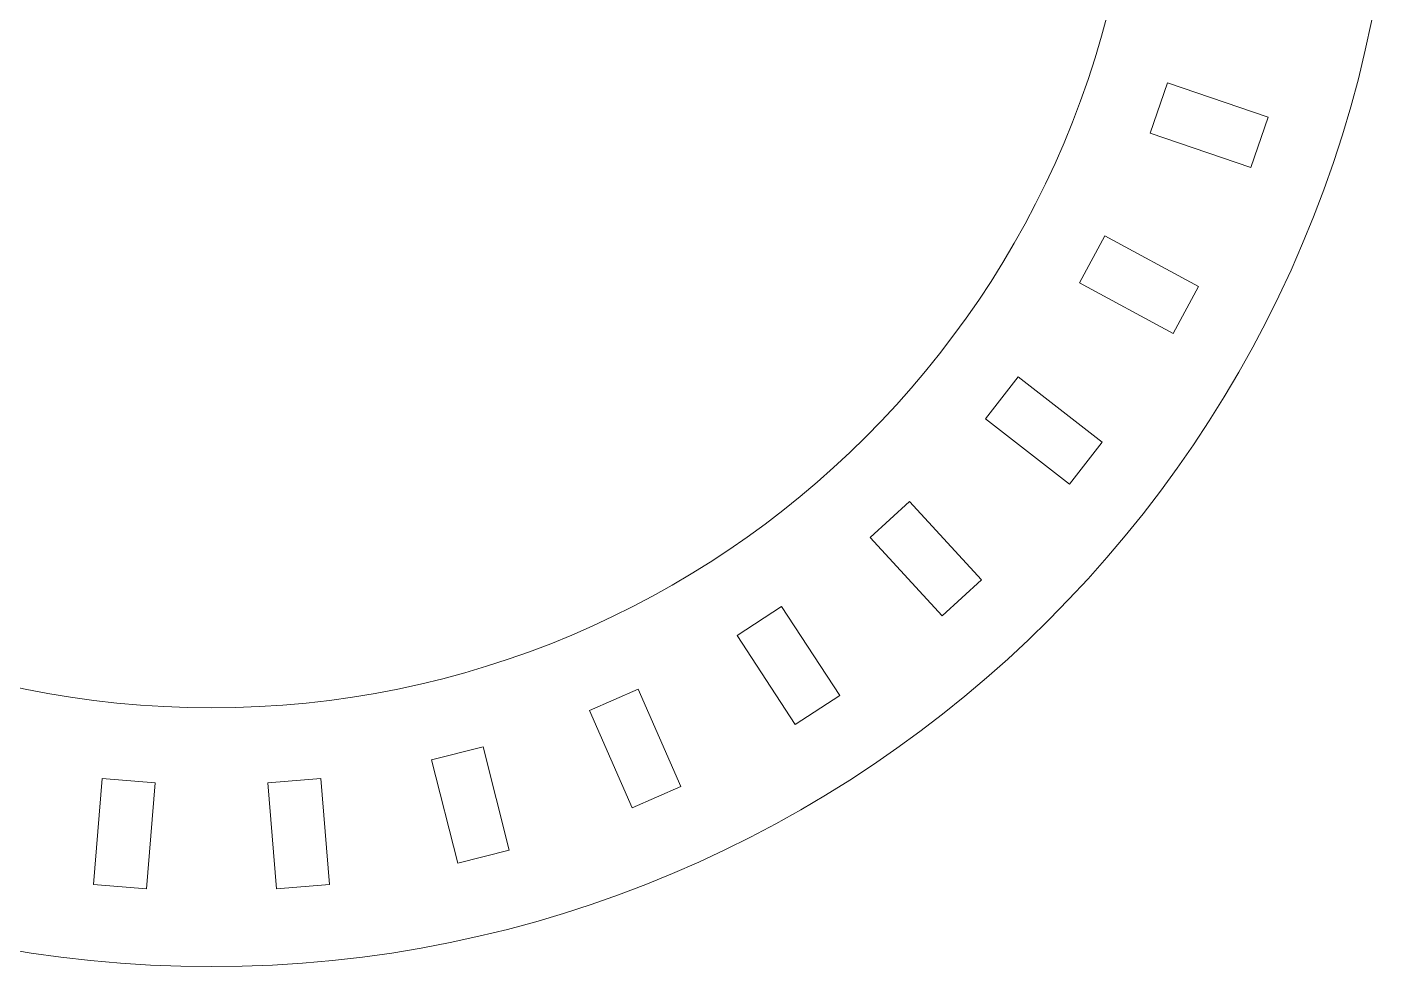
# Model space of a CAD drawing. Header units: millimetres. Extents: x -417 to 417, y -320 to 320.
# Drawn here: x 252.2 to 329.4, y -39.9 to 13.1 of the extents above; entities that cross this region are included whole.
import ezdxf

# ---------------------------------------------------------------- set-up
doc = ezdxf.new("R2010")
doc.units = ezdxf.units.MM
doc.header["$MEASUREMENT"] = 0
doc.layers.add('Camada 1', color=7, linetype='Continuous')

msp = doc.modelspace()

# ---------------------------------------------------------------- linework, layer by layer
at = {"layer": 'Camada 1', "lineweight": 20}
for points in [[(262.6064, 93.6452), (299.4866, 93.6453), (329.3841, 63.7482), (329.3843, 26.8676), (329.3843, 26.8676), (329.3843, -10.0125), (299.487, -39.9098), (262.6068, -39.9099), (262.6068, -39.9099), (225.7267, -39.9099), (195.8293, -10.0127), (195.8292, 26.8674), (195.8292, 26.8674), (195.8291, 63.7476), (225.7263, 93.645), (262.6064, 93.6452)], [(314.7855, 26.8679), (314.7853, 55.6854), (291.424, 79.0465), (262.6065, 79.0464), (262.6065, 79.0464), (233.7891, 79.0463), (210.4279, 55.685), (210.428, 26.8675), (210.428, 26.8675), (210.4281, -1.95), (233.7894, -25.3111), (262.6068, -25.3111), (262.6068, -25.3111), (291.4243, -25.311), (314.7855, -1.9498), (314.7855, 26.8679)], [(322.1867, 7.9998), (322.1867, 7.9998), (316.5118, 9.948), (316.5118, 9.948), (316.5118, 9.948), (316.5118, 9.948), (315.5377, 7.1105), (315.5377, 7.1105), (315.5377, 7.1105), (315.5377, 7.1105), (321.2126, 5.1623), (321.2126, 5.1623), (321.2126, 5.1623), (321.2126, 5.1623), (322.1867, 7.9998), (322.1867, 7.9998)], [(318.2685, -1.5494), (318.2685, -1.5494), (312.9917, 1.3063), (312.9917, 1.3063), (312.9917, 1.3063), (312.9917, 1.3063), (311.5639, -1.3322), (311.5639, -1.3322), (311.5639, -1.3322), (311.5639, -1.3322), (316.8407, -4.1878), (316.8407, -4.1878), (316.8407, -4.1878), (316.8407, -4.1878), (318.2685, -1.5494), (318.2685, -1.5494)], [(312.8321, -10.3235), (312.8321, -10.3235), (308.0972, -6.6382), (308.0972, -6.6382), (308.0972, -6.6382), (308.0972, -6.6382), (306.2546, -9.0056), (306.2546, -9.0056), (306.2546, -9.0056), (306.2546, -9.0056), (310.9894, -12.6909), (310.9894, -12.6909), (310.9894, -12.6909), (310.9894, -12.6909), (312.8321, -10.3235), (312.8321, -10.3235)], [(306.0256, -18.0831), (306.0256, -18.0831), (301.9619, -13.6687), (301.9619, -13.6687), (301.9619, -13.6687), (301.9619, -13.6687), (299.7547, -15.7006), (299.7547, -15.7006), (299.7547, -15.7006), (299.7547, -15.7006), (303.8184, -20.1149), (303.8184, -20.1149), (303.8184, -20.1149), (303.8184, -20.1149), (306.0256, -18.0831), (306.0256, -18.0831)], [(294.7531, -19.5935), (294.7531, -19.5935), (292.2416, -21.2344), (292.2416, -21.2344), (292.2416, -21.2344), (292.2416, -21.2344), (295.5233, -26.2574), (295.5233, -26.2574), (295.5233, -26.2574), (295.5233, -26.2574), (298.0348, -24.6165), (298.0348, -24.6165), (298.0348, -24.6165), (298.0348, -24.6165), (294.7531, -19.5935), (294.7531, -19.5935)], [(286.6674, -24.251), (286.6674, -24.251), (283.9201, -25.4561), (283.9201, -25.4561), (283.9201, -25.4561), (283.9201, -25.4561), (286.3302, -30.9507), (286.3302, -30.9507), (286.3302, -30.9507), (286.3302, -30.9507), (289.0776, -29.7456), (289.0776, -29.7456), (289.0776, -29.7456), (289.0776, -29.7456), (286.6674, -24.251), (286.6674, -24.251)], [(277.9254, -27.514), (277.9254, -27.514), (275.0172, -28.2505), (275.0172, -28.2505), (275.0172, -28.2505), (275.0172, -28.2505), (276.4901, -34.0669), (276.4901, -34.0669), (276.4901, -34.0669), (276.4901, -34.0669), (279.3983, -33.3304), (279.3983, -33.3304), (279.3983, -33.3304), (279.3983, -33.3304), (277.9254, -27.514), (277.9254, -27.514)], [(259.4377, -29.5414), (259.4377, -29.5414), (256.448, -29.2937), (256.448, -29.2937), (256.448, -29.2937), (256.448, -29.2937), (255.9525, -35.2732), (255.9525, -35.2732), (255.9525, -35.2732), (255.9525, -35.2732), (258.9423, -35.521), (258.9423, -35.521), (258.9423, -35.521), (258.9423, -35.521), (259.4377, -29.5414), (259.4377, -29.5414)], [(268.7655, -29.2937), (268.7655, -29.2937), (265.7758, -29.5414), (265.7758, -29.5414), (265.7758, -29.5414), (265.7758, -29.5414), (266.2712, -35.521), (266.2712, -35.521), (266.2712, -35.521), (266.2712, -35.521), (269.261, -35.2732), (269.261, -35.2732), (269.261, -35.2732), (269.261, -35.2732), (268.7655, -29.2937), (268.7655, -29.2937)]]:
    msp.add_open_spline(points, degree=3, knots=[0, 0, 0, 0, 0.2, 0.2, 0.2, 0.2, 0.4, 0.4, 0.4, 0.4, 0.6, 0.6, 0.6, 0.6, 1, 1, 1, 1], dxfattribs=at)

doc.saveas('drawing.dxf')
